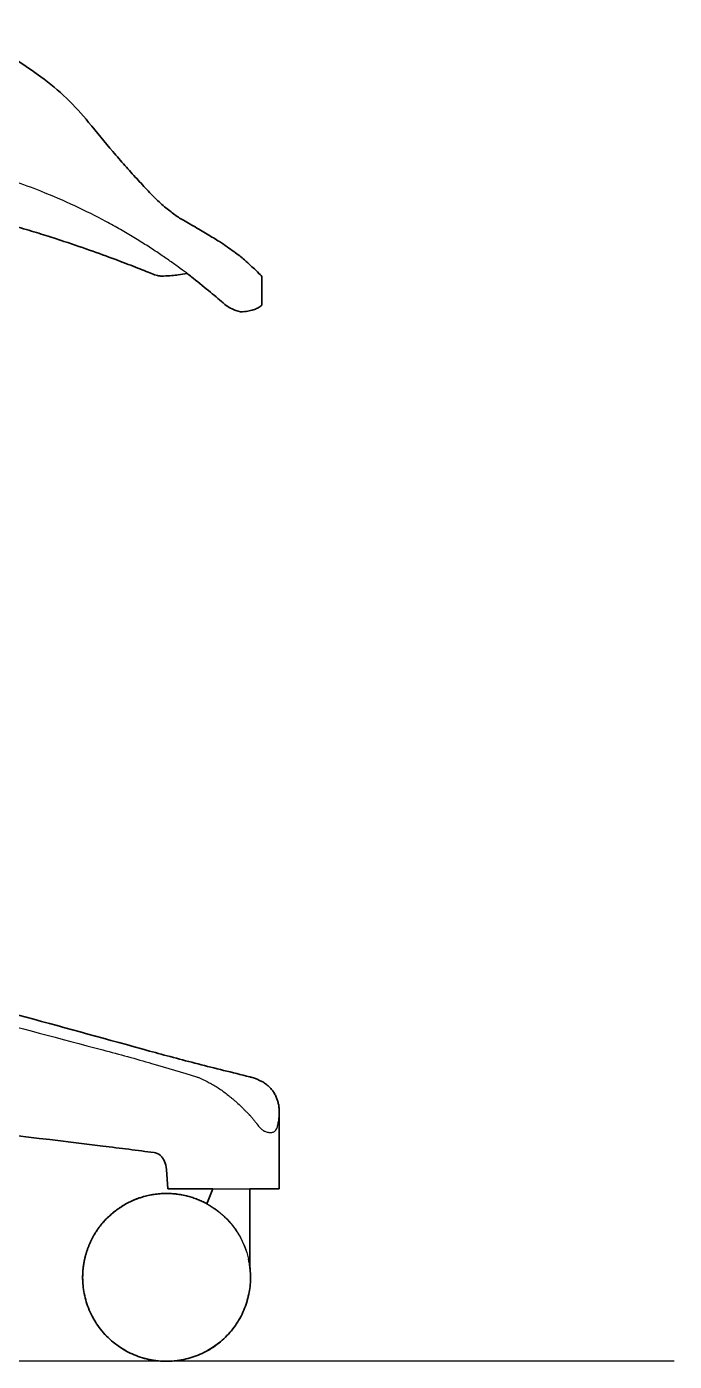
# Model space of a CAD drawing. Header units: millimetres. Extents: x 0 to 2114, y -1303 to 973.
# Drawn here: x 1869 to 2114, y 0 to 505 of the extents above; entities that cross this region are included whole.
import ezdxf

# ---------------------------------------------------------------- set-up
doc = ezdxf.new("R2010")
doc.units = ezdxf.units.MM
doc.layers.add('Blocks', color=7, linetype='Continuous')
for name, color, linetype, lineweight, true_color in [('Blocks$Inner', 7, 'Continuous', 25, 0x007f00), ('Blocks$Outline', 7, 'Continuous', 35, 0xff3f3f), ('Groud', 7, 'Continuous', 25, 0x243775)]:
    doc.layers.add(name, color=color, linetype=linetype, lineweight=lineweight, true_color=true_color)

# ---------------------------------------------------------------- blocks, each defined once
blk = doc.blocks.new('Aeron Size B Office Chair Side')
at = {"layer": 'Blocks$Inner'}
for p, q in [((786.02, 410.86), (786.02, 399.85)), ((767.43, 65.34), (765.2, 59.67)), ((781.46, 65.34), (781.51, 35.53))]:
    blk.add_line(p, q, dxfattribs=at)
blk.add_lwpolyline([(749.93, 72.67), (750.17, 69.01), (750.41, 65.34), (762.23, 65.34), (792.65, 65.34), (792.65, 94.2)], dxfattribs=at)
at = {"layer": 'Blocks$Inner', "extrusion": (0, 0, -1)}
for start, end in [(270, 90), (55.3384, 124.6616), (90, 270), (19.2891, 52.4134), (127.5866, 160.7109)]:
    blk.add_arc((-749.95, 31.78), 31.78, start, end, dxfattribs=at)
at = {"layer": 'Blocks$Inner'}
for points in [[(671.46, 505.34), (676.86, 502.51), (687.4, 496.52), (697.46, 489.86), (702.36, 486.37)], [(702.36, 486.37), (705.81, 483.84), (712.28, 478.43), (717.87, 472.31), (720.44, 469.08)], [(702.36, 443.02), (695.46, 445.75), (681.43, 450.56), (666.94, 454.03), (659.58, 455.43)], [(680.7, 433.16), (683.77, 432.34), (689.66, 430.7), (697.95, 428.24), (705.28, 425.95), (709.26, 424.66), (711.04, 424.07)], [(754.87, 432.87), (755.88, 432.3), (757.76, 431.25), (759.34, 430.34), (760.06, 429.93)], [(760.06, 429.93), (761.93, 428.83), (765.46, 426.75), (768.54, 424.85), (769.97, 423.95)], [(711.04, 424.07), (714.98, 422.76), (722.3, 420.24), (731.69, 416.8), (739.36, 413.85), (743.26, 412.29), (744.91, 411.62)], [(769.97, 423.95), (772.05, 422.6), (775.71, 420.09), (778.37, 417.98), (779.44, 417.03)], [(779.44, 417.03), (781.18, 415.49), (783.99, 412.98), (786.1, 410.75), (786.1, 410.75), (785.75, 411.12)], [(744.91, 411.62), (745.64, 411.33), (747.01, 410.98), (748.11, 410.91), (748.58, 410.91)], [(748.58, 410.91), (748.65, 410.91), (748.71, 410.91), (748.77, 410.92)], [(748.77, 410.92), (751.22, 411.01), (754.79, 411.38), (756.43, 411.65), (757.75, 411.88)], [(771.98, 400.18), (770.34, 401.65), (766.71, 404.77), (762.39, 408.25), (760.06, 410.08)], [(779.44, 397.45), (778.54, 397.27), (776.4, 397.54), (773.56, 399.08), (771.98, 400.18)], [(785.75, 399.69), (785.93, 399.82), (786.1, 399.88), (785.84, 399.78), (785.05, 399.14), (783.73, 398.38), (781.89, 397.9), (780.31, 397.59), (779.44, 397.45)], [(533.46, 168.32), (549.45, 164.27), (581.45, 156.07), (629.65, 143.34), (677.7, 130.65), (709.75, 122.16), (725.77, 117.91)], [(725.77, 117.91), (732.17, 116.21), (744.55, 112.81), (755.93, 109.41), (761.35, 107.72)], [(781.52, 107.72), (774.8, 109.34), (761.7, 112.6), (749.4, 115.86), (743.48, 117.49)], [(761.35, 107.72), (761.5, 107.67), (761.79, 107.57), (762.09, 107.47), (762.23, 107.41)], [(782.05, 107.58), (781.87, 107.63), (781.69, 107.67), (781.52, 107.72)], [(533.46, 104.63), (554.83, 102.13), (597.57, 97.08), (661.67, 89.28), (704.4, 84.1), (725.77, 81.5)], [(725.77, 81.5), (729.13, 81.09), (735.74, 80.27), (742.09, 79.45), (745.2, 79.04)]]:
    blk.add_open_spline(points, degree=3, dxfattribs=at)
for points, knots in [([(720.44, 469.08), (723.52, 465.26), (728.16, 459.76), (733.45, 453.63), (736.42, 450.24), (738.64, 447.81), (740.83, 445.44), (742.97, 443.12), (745.08, 440.93), (747.16, 438.94), (749.2, 437.17), (751.84, 435.01), (753.7, 433.66), (754.87, 432.87)], [41.210515, 41.210515, 41.210515, 41.210515, 41.460515, 41.585515, 41.648015, 41.710515, 41.773015, 41.835515, 41.898015, 41.960515, 42.023015, 42.085515, 42.210515, 42.210515, 42.210515, 42.210515]), ([(760.06, 410.08), (758.5, 411.35), (755.61, 413.47), (750.84, 416.9), (746.83, 419.66), (742.42, 422.55), (737.64, 425.53), (732.51, 428.55), (725.23, 432.59), (715.37, 437.56), (706.77, 441.24), (702.36, 443.02)], [3, 3, 3, 3, 3.166667, 3.25, 3.333333, 3.416667, 3.5, 3.583333, 3.666667, 3.833333, 4, 4, 4, 4]), ([(743.48, 117.49), (727.93, 121.77), (696.81, 130.32), (650.17, 143.1), (603.37, 155.91), (572.3, 164.16), (556.78, 168.23)], [2.5, 2.5, 2.5, 2.5, 2.75, 3, 3.25, 3.5, 3.5, 3.5, 3.5]), ([(762.23, 107.41), (763.19, 106.99), (764.75, 106.25), (766.98, 105.06), (768.69, 104.07), (770.4, 102.94), (772.1, 101.69), (773.49, 100.59), (774.59, 99.68), (775.41, 99), (776.22, 98.32), (777.27, 97.37), (778.29, 96.39), (779.28, 95.39), (780.02, 94.65), (780.63, 94.03), (781.05, 93.6), (781.29, 93.35), (781.47, 93.17), (781.65, 92.99), (781.89, 92.73), (782.29, 92.27), (782.86, 91.58), (783.51, 90.72), (784.37, 89.59), (785.22, 88.55), (785.97, 87.85), (786.34, 87.56), (786.56, 87.42), (786.72, 87.32), (786.88, 87.24), (787.1, 87.13), (787.49, 86.96), (788.05, 86.77), (788.7, 86.64), (789.31, 86.61), (789.88, 86.66), (790.4, 86.81), (790.77, 87), (791, 87.18), (791.12, 87.29), (791.21, 87.38), (791.29, 87.48), (791.4, 87.62), (791.58, 87.91), (791.89, 88.62), (792.16, 89.66), (792.36, 90.79), (792.48, 91.64), (792.55, 92.34), (792.59, 92.8), (792.61, 93.05), (792.62, 93.24), (792.63, 93.42), (792.65, 93.66), (792.66, 94.09), (792.65, 94.71), (792.61, 95.46), (792.51, 96.45), (792.35, 97.43), (792.14, 98.26), (792.01, 98.72), (791.85, 99.17), (791.64, 99.74), (791.25, 100.64), (790.66, 101.74), (789.78, 102.99), (788.72, 104.11), (787.46, 105.1), (785.54, 106.29), (783.83, 107.02), (782.05, 107.58)], [0, 0, 0, 0, 0.055556, 0.083333, 0.111111, 0.138889, 0.166667, 0.194444, 0.208333, 0.222222, 0.236111, 0.25, 0.277778, 0.291667, 0.305556, 0.319444, 0.326389, 0.329861, 0.333333, 0.336806, 0.340278, 0.347222, 0.361111, 0.375, 0.388889, 0.416667, 0.430556, 0.4375, 0.440972, 0.444444, 0.447917, 0.451389, 0.458333, 0.472222, 0.486111, 0.5, 0.513889, 0.527778, 0.541667, 0.548611, 0.552083, 0.555556, 0.559028, 0.5625, 0.569444, 0.583333, 0.611111, 0.625, 0.638889, 0.652778, 0.659722, 0.663194, 0.666667, 0.670139, 0.673611, 0.680556, 0.694444, 0.708333, 0.722222, 0.75, 0.763889, 0.770833, 0.777778, 0.791667, 0.805556, 0.833333, 0.861111, 0.888889, 0.916667, 0.944444, 1, 1, 1, 1]), ([(745.2, 79.04), (746.03, 78.93), (747.2, 78.39), (748.48, 77.03), (749.48, 75.32), (749.86, 73.76), (749.93, 72.67)], [47.097501, 47.097501, 47.097501, 47.097501, 47.430835, 47.597501, 47.764168, 48.097501, 48.097501, 48.097501, 48.097501]), ([(766.2, 59.1), (766.35, 59.01), (766.7, 58.8), (767.32, 58.4), (767.89, 58.02), (768.36, 57.69), (768.7, 57.45), (769.05, 57.19), (769.54, 56.81), (770.17, 56.31), (770.8, 55.77), (771.3, 55.33), (771.66, 55), (772.02, 54.66), (772.49, 54.2), (773.07, 53.6), (773.64, 52.98), (774.07, 52.48), (774.39, 52.1), (774.71, 51.72), (775.11, 51.2), (775.61, 50.55), (776.17, 49.75), (776.53, 49.21), (776.71, 48.94)], [0.1111111, 0.1111111, 0.1111111, 0.1111111, 0.1388889, 0.1666667, 0.1944444, 0.2083333, 0.2222222, 0.2361111, 0.25, 0.2777778, 0.3055556, 0.3194444, 0.3333333, 0.3472222, 0.3611111, 0.3888889, 0.4166667, 0.4305556, 0.4444444, 0.4583333, 0.4722222, 0.5, 0.5277778, 0.5555556, 0.5555556, 0.5555556, 0.5555556]), ([(781.51, 35.53), (781.46, 36.01), (781.35, 36.75), (781.19, 37.67), (781.08, 38.21), (781.02, 38.49), (780.99, 38.63)], [29.8073144, 29.8073144, 29.8073144, 29.8073144, 29.8628357, 29.8906306, 29.9045281, 29.9184255, 29.9184255, 29.9184255, 29.9184255])]:
    blk.add_open_spline(points, degree=3, knots=knots, dxfattribs=at)
at = {"layer": 'Blocks$Outline'}
for points in [[(786.02, 410.84), (786.02, 399.85)], [(792.65, 94.19), (792.65, 65.34)], [(750.17, 69.01), (749.93, 72.67)], [(750.41, 65.34), (750.17, 69.01)], [(762.23, 65.34), (750.41, 65.34)], [(767.43, 65.34), (762.23, 65.34)], [(765.2, 59.67), (767.43, 65.34)], [(792.65, 65.34), (781.46, 65.34)], [(781.46, 65.34), (781.51, 35.53)]]:
    blk.add_lwpolyline(points, dxfattribs=at)
for points in [[(671.46, 505.34), (676.86, 502.51), (687.4, 496.52), (697.46, 489.86), (702.36, 486.37)], [(702.36, 486.37), (705.81, 483.84), (712.28, 478.43), (717.87, 472.31), (720.44, 469.08)], [(711.04, 424.07), (709.26, 424.66), (705.28, 425.95), (697.95, 428.24), (689.66, 430.7), (683.77, 432.34), (680.7, 433.16)], [(754.87, 432.87), (755.88, 432.3), (757.76, 431.25), (759.34, 430.34), (760.06, 429.93)], [(760.06, 429.93), (761.93, 428.83), (765.46, 426.75), (768.54, 424.85), (769.97, 423.95)], [(744.91, 411.62), (743.26, 412.29), (739.36, 413.85), (731.69, 416.8), (722.3, 420.24), (714.98, 422.76), (711.04, 424.07)], [(769.97, 423.95), (772.05, 422.6), (775.71, 420.09), (778.37, 417.98), (779.44, 417.03)], [(748.58, 410.91), (748.11, 410.91), (747.01, 410.98), (745.64, 411.33), (744.91, 411.62)], [(748.77, 410.92), (748.71, 410.91), (748.65, 410.91), (748.58, 410.91)], [(757.75, 411.88), (756.43, 411.65), (754.79, 411.38), (751.22, 411.01), (748.77, 410.92)], [(760.06, 410.08), (759.36, 410.65), (758.59, 411.25), (757.75, 411.88)], [(771.98, 400.18), (770.34, 401.65), (766.71, 404.77), (762.39, 408.25), (760.06, 410.08)], [(779.44, 397.45), (778.54, 397.27), (776.4, 397.54), (773.56, 399.08), (771.98, 400.18)], [(743.48, 117.49), (749.4, 115.86), (761.7, 112.6), (774.8, 109.34), (781.52, 107.72)], [(781.52, 107.72), (781.69, 107.67), (781.87, 107.63), (782.05, 107.58)], [(725.77, 81.5), (704.4, 84.1), (661.67, 89.28), (597.57, 97.08), (554.83, 102.13), (533.46, 104.63)], [(745.2, 79.04), (742.09, 79.45), (735.74, 80.27), (729.13, 81.09), (725.77, 81.5)]]:
    blk.add_open_spline(points, degree=3, dxfattribs=at)
for points, knots in [([(720.44, 469.08), (723.52, 465.26), (728.16, 459.76), (733.45, 453.63), (736.42, 450.24), (738.64, 447.81), (740.83, 445.44), (742.97, 443.12), (745.08, 440.93), (747.16, 438.94), (749.2, 437.17), (751.84, 435.01), (753.7, 433.66), (754.87, 432.87)], [41.210515, 41.210515, 41.210515, 41.210515, 41.460515, 41.585515, 41.648015, 41.710515, 41.773015, 41.835515, 41.898015, 41.960515, 42.023015, 42.085515, 42.210515, 42.210515, 42.210515, 42.210515]), ([(779.44, 417.03), (781.18, 415.49), (783.99, 412.98), (785.75, 411.12), (786.01, 410.84), (786.02, 410.84)], [45.2105146, 45.2105146, 45.2105146, 45.2105146, 45.4105146, 45.6105146, 45.7102652, 45.7102652, 45.7102652, 45.7102652]), ([(785.75, 399.69), (785.58, 399.57), (785.05, 399.14), (783.73, 398.38), (781.89, 397.9), (780.31, 397.59), (779.44, 397.45)], [0.6000341, 0.6000341, 0.6000341, 0.6000341, 0.7, 0.8, 0.9, 1, 1, 1, 1]), ([(786.02, 399.85), (786.02, 399.85), (786.02, 399.85), (785.93, 399.82), (785.75, 399.69)], [-0.5000153, -0.5000153, -0.5000153, -0.5000153, -0.5, -0.4, -0.4, -0.4, -0.4]), ([(556.78, 168.23), (572.3, 164.16), (603.37, 155.91), (650.17, 143.1), (696.81, 130.32), (727.93, 121.77), (743.48, 117.49)], [-3.4999995, -3.4999995, -3.4999995, -3.4999995, -3.25, -3, -2.75, -2.5, -2.5, -2.5, -2.5]), ([(782.05, 107.58), (783.83, 107.02), (785.54, 106.29), (787.46, 105.1), (788.72, 104.11), (789.78, 102.99), (790.66, 101.74), (791.25, 100.64), (791.64, 99.74), (791.85, 99.17), (792.01, 98.72), (792.14, 98.26), (792.35, 97.43), (792.51, 96.45), (792.61, 95.46), (792.65, 94.79), (792.65, 94.37), (792.65, 94.2), (792.65, 94.19)], [-1, -1, -1, -1, -0.9444319, -0.9166478, -0.8888637, -0.8610797, -0.8332956, -0.8055116, -0.7916195, -0.7777275, -0.7707815, -0.7638355, -0.7499434, -0.7221594, -0.7082673, -0.6943753, -0.6847675, -0.6846962, -0.6846962, -0.6846962, -0.6846962]), ([(749.93, 72.67), (749.86, 73.76), (749.48, 75.32), (748.48, 77.03), (747.2, 78.39), (746.03, 78.93), (745.2, 79.04)], [-48.097501, -48.097501, -48.097501, -48.097501, -47.764168, -47.597501, -47.430835, -47.097501, -47.097501, -47.097501, -47.097501])]:
    blk.add_open_spline(points, degree=3, knots=knots, dxfattribs=at)
for points, weights, knots in [([(731.88, 57.92), (740.04, 63.56), (758.07, 63.56), (765.2, 59.67)], [1, 0.911262551915, 0.911262551915, 0.970732166919], [0, 0, 0, 19.226673, 34.966437, 34.966437, 34.966437]), ([(749.95, 0), (718.17, 0), (718.17, 31.78), (718.17, 37.18), (719.96, 42.28)], [1, 0.707106781187, 1, 0.93423867274, 0.898007234773], [99.84531, 99.84531, 99.84531, 149.767965, 149.767965, 160.97676, 160.97676, 160.97676]), ([(781.51, 35.53), (781.74, 33.66), (781.74, 31.78), (781.74, 0), (749.95, 0)], [0.956061107668, 0.976076480677, 1, 0.707106781187, 1], [245.535592, 245.535592, 245.535592, 249.613275, 249.613275, 299.53593, 299.53593, 299.53593])]:
    blk.add_rational_spline(points, weights, degree=2, knots=knots, dxfattribs=at)
for points, weights in [([(719.96, 42.28), (723.08, 51.2), (730.57, 56.97)], [1, 0.958510973985, 1]), ([(730.57, 56.97), (731.21, 57.46), (731.88, 57.92)], [0.857135824917, 0.858555860808, 0.860538782647])]:
    blk.add_rational_spline(points, weights, degree=2, dxfattribs=at)

msp = doc.modelspace()

# ---------------------------------------------------------------- linework, layer by layer
at = {"layer": 'Groud'}
msp.add_lwpolyline([(2113.96, 0), (1171.71, 0)], dxfattribs=at)

# ---------------------------------------------------------------- block references
at = {"layer": 'Blocks'}
msp.add_blockref('Aeron Size B Office Chair Side', (1171.71, 0), dxfattribs=at)

doc.saveas('drawing.dxf')
